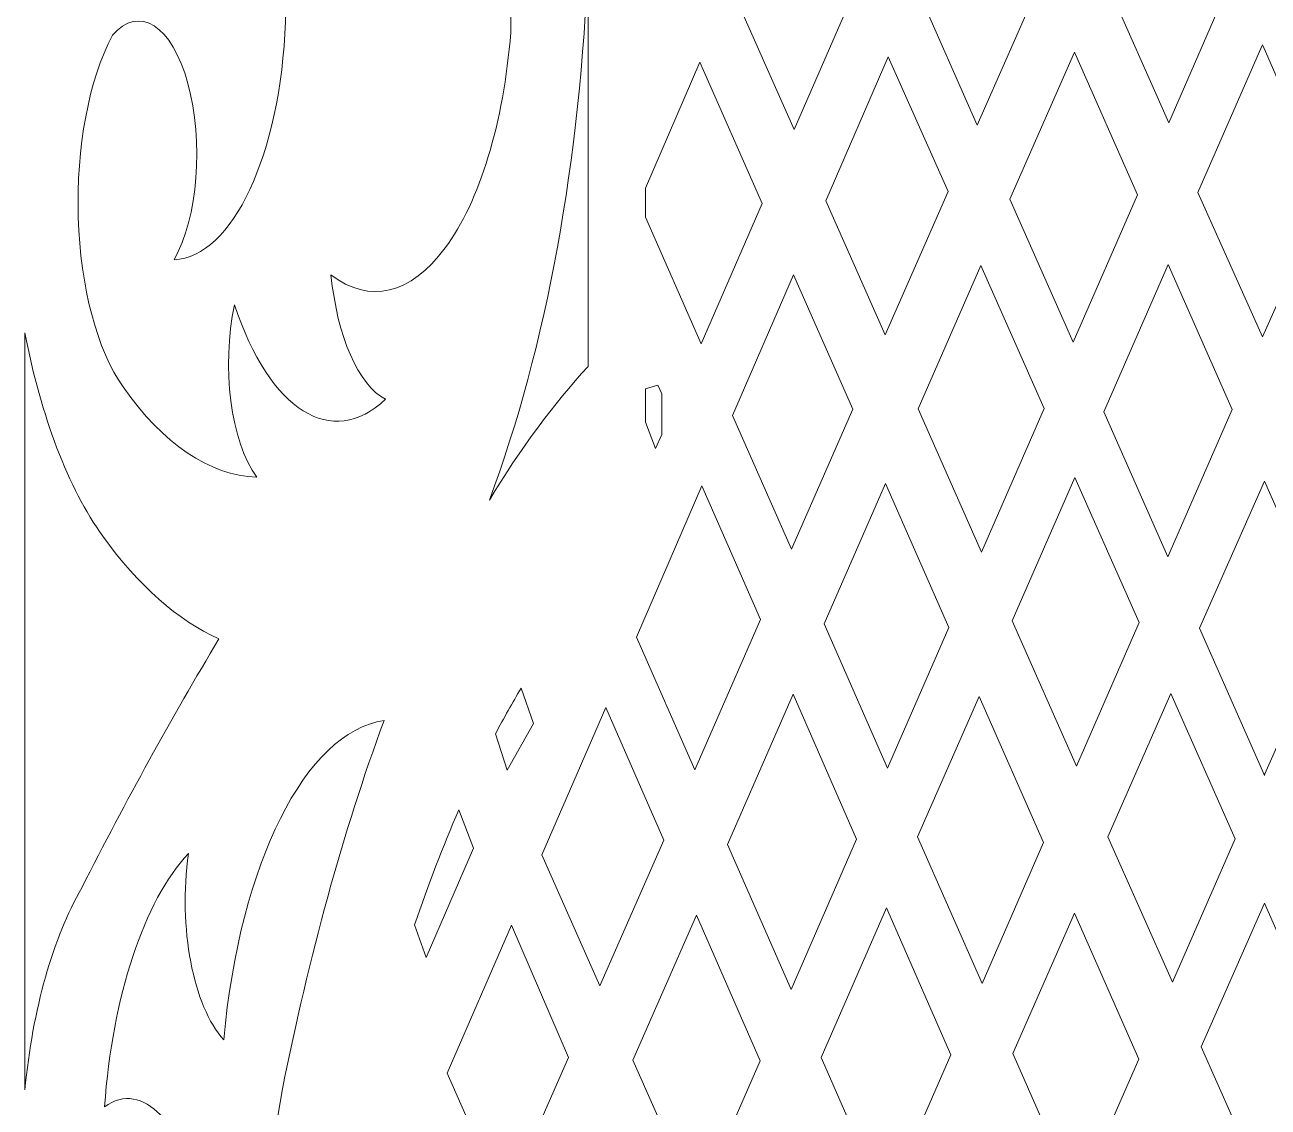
# Model space of a CAD drawing. Header units: millimetres. Extents: x 337 to 2510, y -469 to 429.
# Drawn here: x 539.48 to 585.33, y -38.46 to 1.47 of the extents above; entities that cross this region are included whole.
import ezdxf

# ---------------------------------------------------------------- set-up
doc = ezdxf.new("R2010")
doc.units = ezdxf.units.MM
doc.header["$MEASUREMENT"] = 0
doc.layers.add('Layer 1', color=7, linetype='Continuous')

msp = doc.modelspace()

# ---------------------------------------------------------------- linework, layer by layer
at = {"layer": 'Layer 1', "lineweight": 9}
for points, knots in [([(555.2473, 13.7553), (553.6154, 13.2363), (552.3114, 10.3904), (552.0104, 6.6884), (552.0104, 6.6884), (552.0104, 6.6884), (552.0104, 6.6884), (552.0104, 6.6884), (552.0104, 6.6884), (551.3354, 8.5444), (551.1004, 11.0384), (551.3824, 13.3633), (551.3824, 13.3633), (551.3824, 13.3633), (551.3824, 13.3633), (551.3824, 13.3633), (551.3824, 13.3633), (551.6644, 15.6893), (552.4274, 17.5523), (553.4244, 18.3493), (553.4244, 18.3493), (553.4244, 18.3493), (553.4244, 18.3493), (553.4244, 18.3493), (553.4244, 18.3493), (553.2424, 19.9603), (552.7594, 21.3073), (552.1054, 22.0363), (552.1054, 22.0363), (552.1054, 22.0363), (552.1054, 22.0363), (552.1054, 22.0363), (552.1054, 22.0363), (551.4504, 22.7642), (550.6894, 22.8012), (550.0214, 22.1353), (550.0214, 22.1353), (550.0214, 22.1353), (550.0214, 22.1353), (550.0214, 22.1353), (550.0214, 22.1353), (549.0964, 17.7353), (547.5784, 14.1263), (545.6904, 11.8374), (545.6904, 11.8374), (545.6904, 11.8374), (545.6904, 11.8374), (545.6904, 11.8374), (545.6904, 11.8374), (547.8074, 10.9204), (549.2774, 6.4964), (549.0944, 1.5925), (549.0944, 1.5925), (549.0944, 1.5925), (549.0944, 1.5925), (549.0944, 1.5925), (549.0944, 1.5925), (548.9124, -3.3105), (547.1374, -7.1055), (544.9834, -7.1945), (544.9834, -7.1945), (544.9834, -7.1945), (544.9834, -7.1945), (544.9834, -7.1945), (544.9834, -7.1945), (545.8634, -5.6515), (546.0844, -2.8335), (545.4954, -0.6885), (545.4954, -0.6885), (545.4954, -0.6885), (545.4954, -0.6885), (545.4954, -0.6885), (545.4954, -0.6885), (544.9054, 1.4565), (543.6985, 2.2244), (542.7085, 1.0845), (542.7085, 1.0845), (542.7085, 1.0845), (542.7085, 1.0845), (542.7085, 1.0845), (542.7085, 1.0845), (541.8405, -0.5625), (541.3725, -3.0635), (541.4515, -5.6355), (541.4515, -5.6355), (541.4515, -5.6355), (541.4515, -5.6355), (541.4515, -5.6355), (541.4515, -5.6355), (541.5305, -8.2064), (542.1465, -10.5344), (543.1055, -11.8894), (543.1055, -11.8894), (543.1055, -11.8894), (543.1055, -11.8894), (543.1055, -11.8894), (543.1055, -11.8894), (544.5864, -13.9964), (546.2894, -15.1484), (548.0334, -15.2214), (548.0334, -15.2214), (548.0334, -15.2214), (548.0334, -15.2214), (548.0334, -15.2214), (548.0334, -15.2214), (547.0764, -13.9114), (546.7214, -11.1434), (547.2154, -8.8604), (547.2154, -8.8604), (547.2154, -8.8604), (547.2154, -8.8604), (547.2154, -8.8604), (547.2154, -8.8604), (548.5114, -12.7714), (550.7964, -14.2014), (552.7834, -12.3434), (552.7834, -12.3434), (552.7834, -12.3434), (552.7834, -12.3434), (552.7834, -12.3434), (552.7834, -12.3434), (551.7834, -11.8184), (551.0024, -10.0344), (550.7724, -7.7495), (550.7724, -7.7495), (550.7724, -7.7495), (550.7724, -7.7495), (550.7724, -7.7495), (550.7724, -7.7495), (552.1734, -8.8384), (553.7114, -8.4764), (554.9853, -6.7595), (554.9853, -6.7595), (554.9853, -6.7595), (554.9853, -6.7595), (554.9853, -6.7595), (554.9853, -6.7595), (556.2593, -5.0425), (557.1413, -2.1405), (557.4013, 1.1855), (557.4013, 1.1855), (557.4013, 1.1855), (557.4013, 1.1855), (557.4013, 1.1855), (557.4013, 1.1855), (557.4633, 3.0654), (557.1743, 4.9164), (556.6063, 6.2824), (556.6063, 6.2824), (556.6063, 6.2824), (556.6063, 6.2824), (556.6063, 6.2824), (556.6063, 6.2824), (556.0383, 7.6484), (555.2433, 8.4014), (554.4183, 8.3544), (554.4183, 8.3544), (554.4183, 8.3544), (554.4183, 8.3544), (554.4183, 8.3544), (554.4183, 8.3544), (554.4753, 10.2934), (554.7613, 12.1604), (555.2473, 13.7553)], [0, 0, 0, 0, 0.0238095, 0.0238095, 0.0238095, 0.0238095, 0.047619, 0.047619, 0.047619, 0.047619, 0.0714286, 0.0714286, 0.0714286, 0.0714286, 0.0952381, 0.0952381, 0.0952381, 0.0952381, 0.1190476, 0.1190476, 0.1190476, 0.1190476, 0.1428571, 0.1428571, 0.1428571, 0.1428571, 0.1666667, 0.1666667, 0.1666667, 0.1666667, 0.1904762, 0.1904762, 0.1904762, 0.1904762, 0.2142857, 0.2142857, 0.2142857, 0.2142857, 0.2380952, 0.2380952, 0.2380952, 0.2380952, 0.2619048, 0.2619048, 0.2619048, 0.2619048, 0.2857143, 0.2857143, 0.2857143, 0.2857143, 0.3095238, 0.3095238, 0.3095238, 0.3095238, 0.3333333, 0.3333333, 0.3333333, 0.3333333, 0.3571429, 0.3571429, 0.3571429, 0.3571429, 0.3809524, 0.3809524, 0.3809524, 0.3809524, 0.4047619, 0.4047619, 0.4047619, 0.4047619, 0.4285714, 0.4285714, 0.4285714, 0.4285714, 0.452381, 0.452381, 0.452381, 0.452381, 0.4761905, 0.4761905, 0.4761905, 0.4761905, 0.5, 0.5, 0.5, 0.5, 0.5238095, 0.5238095, 0.5238095, 0.5238095, 0.547619, 0.547619, 0.547619, 0.547619, 0.5714286, 0.5714286, 0.5714286, 0.5714286, 0.5952381, 0.5952381, 0.5952381, 0.5952381, 0.6190476, 0.6190476, 0.6190476, 0.6190476, 0.6428571, 0.6428571, 0.6428571, 0.6428571, 0.6666667, 0.6666667, 0.6666667, 0.6666667, 0.6904762, 0.6904762, 0.6904762, 0.6904762, 0.7142857, 0.7142857, 0.7142857, 0.7142857, 0.7380952, 0.7380952, 0.7380952, 0.7380952, 0.7619048, 0.7619048, 0.7619048, 0.7619048, 0.7857143, 0.7857143, 0.7857143, 0.7857143, 0.8095238, 0.8095238, 0.8095238, 0.8095238, 0.8333333, 0.8333333, 0.8333333, 0.8333333, 0.8571429, 0.8571429, 0.8571429, 0.8571429, 0.8809524, 0.8809524, 0.8809524, 0.8809524, 0.9047619, 0.9047619, 0.9047619, 0.9047619, 0.9285714, 0.9285714, 0.9285714, 0.9285714, 0.952381, 0.952381, 0.952381, 0.952381, 1, 1, 1, 1]), ([(581.6961, 8.4834), (581.6961, 8.4834), (579.3431, 3.1074), (579.3431, 3.1074), (579.3431, 3.1074), (579.3431, 3.1074), (579.3431, 3.1074), (579.3431, 3.1074), (579.3431, 3.1074), (579.3431, 3.1074), (581.6701, -2.1395), (581.6701, -2.1395), (581.6701, -2.1395), (581.6701, -2.1395), (581.6701, -2.1395), (581.6701, -2.1395), (581.6701, -2.1395), (581.6701, -2.1395), (584.0231, 3.2634), (584.0231, 3.2634), (584.0231, 3.2634), (584.0231, 3.2634), (584.0231, 3.2634), (584.0231, 3.2634), (584.0231, 3.2634), (584.0231, 3.2634), (581.6961, 8.4834), (581.6961, 8.4834)], [0, 0, 0, 0, 0.125, 0.125, 0.125, 0.125, 0.25, 0.25, 0.25, 0.25, 0.375, 0.375, 0.375, 0.375, 0.5, 0.5, 0.5, 0.5, 0.625, 0.625, 0.625, 0.625, 0.75, 0.75, 0.75, 0.75, 1, 1, 1, 1]), ([(570.1602, 2.9214), (570.1602, 2.9214), (567.8562, -2.3855), (567.8562, -2.3855), (567.8562, -2.3855), (567.8562, -2.3855), (567.8562, -2.3855), (567.8562, -2.3855), (567.8562, -2.3855), (567.8562, -2.3855), (565.5552, 2.8034), (565.5552, 2.8034), (565.5552, 2.8034), (565.5552, 2.8034), (565.5552, 2.8034), (565.5552, 2.8034), (565.5552, 2.8034), (565.5552, 2.8034), (567.8552, 8.1194), (567.8552, 8.1194), (567.8552, 8.1194), (567.8552, 8.1194), (567.8552, 8.1194), (567.8552, 8.1194), (567.8552, 8.1194), (567.8552, 8.1194), (570.1602, 2.9214), (570.1602, 2.9214)], [0, 0, 0, 0, 0.125, 0.125, 0.125, 0.125, 0.25, 0.25, 0.25, 0.25, 0.375, 0.375, 0.375, 0.375, 0.5, 0.5, 0.5, 0.5, 0.625, 0.625, 0.625, 0.625, 0.75, 0.75, 0.75, 0.75, 1, 1, 1, 1]), ([(576.9831, 3.1964), (576.9831, 3.1964), (574.6061, -2.2295), (574.6061, -2.2295), (574.6061, -2.2295), (574.6061, -2.2295), (574.6061, -2.2295), (574.6061, -2.2295), (574.6061, -2.2295), (574.6061, -2.2295), (572.3992, 2.7694), (572.3992, 2.7694), (572.3992, 2.7694), (572.3992, 2.7694), (572.3992, 2.7694), (572.3992, 2.7694), (572.3992, 2.7694), (572.3992, 2.7694), (574.7651, 8.2234), (574.7651, 8.2234), (574.7651, 8.2234), (574.7651, 8.2234), (574.7651, 8.2234), (574.7651, 8.2234), (574.7651, 8.2234), (574.7651, 8.2234), (576.9831, 3.1964), (576.9831, 3.1964)], [0, 0, 0, 0, 0.125, 0.125, 0.125, 0.125, 0.25, 0.25, 0.25, 0.25, 0.375, 0.375, 0.375, 0.375, 0.5, 0.5, 0.5, 0.5, 0.625, 0.625, 0.625, 0.625, 0.75, 0.75, 0.75, 0.75, 1, 1, 1, 1]), ([(560.2513, 3.8974), (559.9863, -3.4635), (558.7143, -10.4464), (556.6133, -16.0614), (556.6133, -16.0614), (556.6133, -16.0614), (556.6133, -16.0614), (556.6133, -16.0614), (556.6133, -16.0614), (557.7573, -14.1674), (558.9753, -12.5174), (560.2513, -11.1324), (560.2513, -11.1324), (560.2513, -11.1324), (560.2513, -11.1324), (560.2513, -11.1324), (560.2513, -11.1324), (560.2513, -11.1324), (560.2513, 3.8974), (560.2513, 3.8974)], [0, 0, 0, 0, 0.1666667, 0.1666667, 0.1666667, 0.1666667, 0.3333333, 0.3333333, 0.3333333, 0.3333333, 0.5, 0.5, 0.5, 0.5, 0.6666667, 0.6666667, 0.6666667, 0.6666667, 1, 1, 1, 1]), ([(580.5121, -4.7975), (580.5121, -4.7975), (578.1421, -10.2384), (578.1421, -10.2384), (578.1421, -10.2384), (578.1421, -10.2384), (578.1421, -10.2384), (578.1421, -10.2384), (578.1421, -10.2384), (578.1421, -10.2384), (575.8121, -4.9605), (575.8121, -4.9605), (575.8121, -4.9605), (575.8121, -4.9605), (575.8121, -4.9605), (575.8121, -4.9605), (575.8121, -4.9605), (575.8121, -4.9605), (578.1881, 0.4675), (578.1881, 0.4675), (578.1881, 0.4675), (578.1881, 0.4675), (578.1881, 0.4675), (578.1881, 0.4675), (578.1881, 0.4675), (578.1881, 0.4675), (580.5121, -4.7975), (580.5121, -4.7975)], [0, 0, 0, 0, 0.125, 0.125, 0.125, 0.125, 0.25, 0.25, 0.25, 0.25, 0.375, 0.375, 0.375, 0.375, 0.5, 0.5, 0.5, 0.5, 0.625, 0.625, 0.625, 0.625, 0.75, 0.75, 0.75, 0.75, 1, 1, 1, 1]), ([(585.126, -10.0424), (585.126, -10.0424), (587.511, -4.7165), (587.511, -4.7165), (587.511, -4.7165), (587.511, -4.7165), (587.511, -4.7165), (587.511, -4.7165), (587.511, -4.7165), (587.511, -4.7165), (585.148, 0.6805), (585.148, 0.6805), (585.148, 0.6805), (585.148, 0.6805), (585.148, 0.6805), (585.148, 0.6805), (585.148, 0.6805), (585.148, 0.6805), (585.126, 0.7305), (585.126, 0.7305), (585.126, 0.7305), (585.126, 0.7305), (585.126, 0.7305), (585.126, 0.7305), (585.126, 0.7305), (585.126, 0.7305), (585.104, 0.6805), (585.104, 0.6805), (585.104, 0.6805), (585.104, 0.6805), (585.104, 0.6805), (585.104, 0.6805), (585.104, 0.6805), (585.104, 0.6805), (582.7421, -4.7165), (582.7421, -4.7165), (582.7421, -4.7165), (582.7421, -4.7165), (582.7421, -4.7165), (582.7421, -4.7165), (582.7421, -4.7165), (582.7421, -4.7165), (585.126, -10.0424), (585.126, -10.0424)], [0, 0, 0, 0, 0.0833333, 0.0833333, 0.0833333, 0.0833333, 0.1666667, 0.1666667, 0.1666667, 0.1666667, 0.25, 0.25, 0.25, 0.25, 0.3333333, 0.3333333, 0.3333333, 0.3333333, 0.4166667, 0.4166667, 0.4166667, 0.4166667, 0.5, 0.5, 0.5, 0.5, 0.5833333, 0.5833333, 0.5833333, 0.5833333, 0.6666667, 0.6666667, 0.6666667, 0.6666667, 0.75, 0.75, 0.75, 0.75, 0.8333333, 0.8333333, 0.8333333, 0.8333333, 1, 1, 1, 1]), ([(564.3812, 0.0895), (564.3812, 0.0895), (566.6702, -5.1155), (566.6702, -5.1155), (566.6702, -5.1155), (566.6702, -5.1155), (566.6702, -5.1155), (566.6702, -5.1155), (566.6702, -5.1155), (566.6702, -5.1155), (564.4222, -10.2924), (564.4222, -10.2924), (564.4222, -10.2924), (564.4222, -10.2924), (564.4222, -10.2924), (564.4222, -10.2924), (564.4222, -10.2924), (564.4222, -10.2924), (562.3723, -5.6255), (562.3723, -5.6255), (562.3723, -5.6255), (562.3723, -5.6255), (562.3723, -5.6255), (562.3723, -5.6255), (562.3723, -5.6255), (562.3723, -5.6255), (562.3723, -4.5515), (562.3723, -4.5515), (562.3723, -4.5515), (562.3723, -4.5515), (562.3723, -4.5515), (562.3723, -4.5515), (562.3723, -4.5515), (562.3723, -4.5515), (564.3812, 0.0895), (564.3812, 0.0895)], [0, 0, 0, 0, 0.1, 0.1, 0.1, 0.1, 0.2, 0.2, 0.2, 0.2, 0.3, 0.3, 0.3, 0.3, 0.4, 0.4, 0.4, 0.4, 0.5, 0.5, 0.5, 0.5, 0.6, 0.6, 0.6, 0.6, 0.7, 0.7, 0.7, 0.7, 0.8, 0.8, 0.8, 0.8, 1, 1, 1, 1]), ([(573.5322, -4.6805), (573.5322, -4.6805), (571.2162, -9.9654), (571.2162, -9.9654), (571.2162, -9.9654), (571.2162, -9.9654), (571.2162, -9.9654), (571.2162, -9.9654), (571.2162, -9.9654), (571.2162, -9.9654), (569.0222, -5.0155), (569.0222, -5.0155), (569.0222, -5.0155), (569.0222, -5.0155), (569.0222, -5.0155), (569.0222, -5.0155), (569.0222, -5.0155), (569.0222, -5.0155), (571.3252, 0.2945), (571.3252, 0.2945), (571.3252, 0.2945), (571.3252, 0.2945), (571.3252, 0.2945), (571.3252, 0.2945), (571.3252, 0.2945), (571.3252, 0.2945), (573.5322, -4.6805), (573.5322, -4.6805)], [0, 0, 0, 0, 0.125, 0.125, 0.125, 0.125, 0.25, 0.25, 0.25, 0.25, 0.375, 0.375, 0.375, 0.375, 0.5, 0.5, 0.5, 0.5, 0.625, 0.625, 0.625, 0.625, 0.75, 0.75, 0.75, 0.75, 1, 1, 1, 1]), ([(570.0122, -12.7124), (570.0122, -12.7124), (567.7502, -17.8744), (567.7502, -17.8744), (567.7502, -17.8744), (567.7502, -17.8744), (567.7502, -17.8744), (567.7502, -17.8744), (567.7502, -17.8744), (567.7502, -17.8744), (565.5842, -12.9394), (565.5842, -12.9394), (565.5842, -12.9394), (565.5842, -12.9394), (565.5842, -12.9394), (565.5842, -12.9394), (565.5842, -12.9394), (565.5842, -12.9394), (567.8322, -7.7565), (567.8322, -7.7565), (567.8322, -7.7565), (567.8322, -7.7565), (567.8322, -7.7565), (567.8322, -7.7565), (567.8322, -7.7565), (567.8322, -7.7565), (570.0122, -12.7124), (570.0122, -12.7124)], [0, 0, 0, 0, 0.125, 0.125, 0.125, 0.125, 0.25, 0.25, 0.25, 0.25, 0.375, 0.375, 0.375, 0.375, 0.5, 0.5, 0.5, 0.5, 0.625, 0.625, 0.625, 0.625, 0.75, 0.75, 0.75, 0.75, 1, 1, 1, 1]), ([(577.0791, -12.6784), (577.0791, -12.6784), (574.7691, -17.9804), (574.7691, -17.9804), (574.7691, -17.9804), (574.7691, -17.9804), (574.7691, -17.9804), (574.7691, -17.9804), (574.7691, -17.9804), (574.7691, -17.9804), (572.4262, -12.6954), (572.4262, -12.6954), (572.4262, -12.6954), (572.4262, -12.6954), (572.4262, -12.6954), (572.4262, -12.6954), (572.4262, -12.6954), (572.4262, -12.6954), (574.7411, -7.4065), (574.7411, -7.4065), (574.7411, -7.4065), (574.7411, -7.4065), (574.7411, -7.4065), (574.7411, -7.4065), (574.7411, -7.4065), (574.7411, -7.4065), (577.0791, -12.6784), (577.0791, -12.6784)], [0, 0, 0, 0, 0.125, 0.125, 0.125, 0.125, 0.25, 0.25, 0.25, 0.25, 0.375, 0.375, 0.375, 0.375, 0.5, 0.5, 0.5, 0.5, 0.625, 0.625, 0.625, 0.625, 0.75, 0.75, 0.75, 0.75, 1, 1, 1, 1]), ([(584.0081, -12.7194), (584.0081, -12.7194), (581.6391, -18.1573), (581.6391, -18.1573), (581.6391, -18.1573), (581.6391, -18.1573), (581.6391, -18.1573), (581.6391, -18.1573), (581.6391, -18.1573), (581.6391, -18.1573), (579.2741, -12.8014), (579.2741, -12.8014), (579.2741, -12.8014), (579.2741, -12.8014), (579.2741, -12.8014), (579.2741, -12.8014), (579.2741, -12.8014), (579.2741, -12.8014), (581.6491, -7.3745), (581.6491, -7.3745), (581.6491, -7.3745), (581.6491, -7.3745), (581.6491, -7.3745), (581.6491, -7.3745), (581.6491, -7.3745), (581.6491, -7.3745), (584.0081, -12.7194), (584.0081, -12.7194)], [0, 0, 0, 0, 0.125, 0.125, 0.125, 0.125, 0.25, 0.25, 0.25, 0.25, 0.375, 0.375, 0.375, 0.375, 0.5, 0.5, 0.5, 0.5, 0.625, 0.625, 0.625, 0.625, 0.75, 0.75, 0.75, 0.75, 1, 1, 1, 1]), ([(539.4825, -9.8914), (539.4825, -9.8914), (539.4825, -37.8222), (539.4825, -37.8222), (539.4825, -37.8222), (539.4825, -37.8222), (539.4825, -37.8222), (539.4825, -37.8222), (539.4825, -37.8222), (539.7715, -34.8452), (540.5155, -32.2012), (541.5815, -30.3652), (541.5815, -30.3652), (541.5815, -30.3652), (541.5815, -30.3652), (541.5815, -30.3652), (541.5815, -30.3652), (543.2125, -27.1463), (544.9004, -24.0803), (546.6414, -21.1783), (546.6414, -21.1783), (546.6414, -21.1783), (546.6414, -21.1783), (546.6414, -21.1783), (546.6414, -21.1783), (545.1254, -20.5053), (543.6745, -19.2233), (542.3545, -17.3914), (542.3545, -17.3914), (542.3545, -17.3914), (542.3545, -17.3914), (542.3545, -17.3914), (542.3545, -17.3914), (541.0845, -15.6194), (540.0825, -13.0024), (539.4825, -9.8914)], [0, 0, 0, 0, 0.1, 0.1, 0.1, 0.1, 0.2, 0.2, 0.2, 0.2, 0.3, 0.3, 0.3, 0.3, 0.4, 0.4, 0.4, 0.4, 0.5, 0.5, 0.5, 0.5, 0.6, 0.6, 0.6, 0.6, 0.7, 0.7, 0.7, 0.7, 0.8, 0.8, 0.8, 0.8, 1, 1, 1, 1]), ([(562.7443, -14.1554), (562.7443, -14.1554), (562.9693, -13.6374), (562.9693, -13.6374), (562.9693, -13.6374), (562.9693, -13.6374), (562.9693, -13.6374), (562.9693, -13.6374), (562.9693, -13.6374), (562.9693, -13.6374), (562.9693, -12.1434), (562.9693, -12.1434), (562.9693, -12.1434), (562.9693, -12.1434), (562.9693, -12.1434), (562.9693, -12.1434), (562.9693, -12.1434), (562.9693, -12.1434), (562.8283, -11.8214), (562.8283, -11.8214), (562.8283, -11.8214), (562.8283, -11.8214), (562.8283, -11.8214), (562.8283, -11.8214), (562.8283, -11.8214), (562.8283, -11.8214), (562.3723, -11.9614), (562.3723, -11.9614), (562.3723, -11.9614), (562.3723, -11.9614), (562.3723, -11.9614), (562.3723, -11.9614), (562.3723, -11.9614), (562.3723, -11.9614), (562.3723, -13.1854), (562.3723, -13.1854), (562.3723, -13.1854), (562.3723, -13.1854), (562.3723, -13.1854), (562.3723, -13.1854), (562.3723, -13.1854), (562.3723, -13.1854), (562.7443, -14.1554), (562.7443, -14.1554)], [0, 0, 0, 0, 0.0833333, 0.0833333, 0.0833333, 0.0833333, 0.1666667, 0.1666667, 0.1666667, 0.1666667, 0.25, 0.25, 0.25, 0.25, 0.3333333, 0.3333333, 0.3333333, 0.3333333, 0.4166667, 0.4166667, 0.4166667, 0.4166667, 0.5, 0.5, 0.5, 0.5, 0.5833333, 0.5833333, 0.5833333, 0.5833333, 0.6666667, 0.6666667, 0.6666667, 0.6666667, 0.75, 0.75, 0.75, 0.75, 0.8333333, 0.8333333, 0.8333333, 0.8333333, 1, 1, 1, 1]), ([(566.6122, -20.4713), (566.6122, -20.4713), (564.1853, -26.0103), (564.1853, -26.0103), (564.1853, -26.0103), (564.1853, -26.0103), (564.1853, -26.0103), (564.1853, -26.0103), (564.1853, -26.0103), (564.1853, -26.0103), (562.0373, -21.1143), (562.0373, -21.1143), (562.0373, -21.1143), (562.0373, -21.1143), (562.0373, -21.1143), (562.0373, -21.1143), (562.0373, -21.1143), (562.0373, -21.1143), (564.4552, -15.5414), (564.4552, -15.5414), (564.4552, -15.5414), (564.4552, -15.5414), (564.4552, -15.5414), (564.4552, -15.5414), (564.4552, -15.5414), (564.4552, -15.5414), (566.6122, -20.4713), (566.6122, -20.4713)], [0, 0, 0, 0, 0.125, 0.125, 0.125, 0.125, 0.25, 0.25, 0.25, 0.25, 0.375, 0.375, 0.375, 0.375, 0.5, 0.5, 0.5, 0.5, 0.625, 0.625, 0.625, 0.625, 0.75, 0.75, 0.75, 0.75, 1, 1, 1, 1]), ([(573.5562, -20.7673), (573.5562, -20.7673), (571.2972, -25.9533), (571.2972, -25.9533), (571.2972, -25.9533), (571.2972, -25.9533), (571.2972, -25.9533), (571.2972, -25.9533), (571.2972, -25.9533), (571.2972, -25.9533), (568.9572, -20.6233), (568.9572, -20.6233), (568.9572, -20.6233), (568.9572, -20.6233), (568.9572, -20.6233), (568.9572, -20.6233), (568.9572, -20.6233), (568.9572, -20.6233), (571.2192, -15.4544), (571.2192, -15.4544), (571.2192, -15.4544), (571.2192, -15.4544), (571.2192, -15.4544), (571.2192, -15.4544), (571.2192, -15.4544), (571.2192, -15.4544), (573.5562, -20.7673), (573.5562, -20.7673)], [0, 0, 0, 0, 0.125, 0.125, 0.125, 0.125, 0.25, 0.25, 0.25, 0.25, 0.375, 0.375, 0.375, 0.375, 0.5, 0.5, 0.5, 0.5, 0.625, 0.625, 0.625, 0.625, 0.75, 0.75, 0.75, 0.75, 1, 1, 1, 1]), ([(580.5831, -20.5793), (580.5831, -20.5793), (578.2721, -25.8823), (578.2721, -25.8823), (578.2721, -25.8823), (578.2721, -25.8823), (578.2721, -25.8823), (578.2721, -25.8823), (578.2721, -25.8823), (578.2721, -25.8823), (575.8951, -20.5203), (575.8951, -20.5203), (575.8951, -20.5203), (575.8951, -20.5203), (575.8951, -20.5203), (575.8951, -20.5203), (575.8951, -20.5203), (575.8951, -20.5203), (578.2111, -15.2294), (578.2111, -15.2294), (578.2111, -15.2294), (578.2111, -15.2294), (578.2111, -15.2294), (578.2111, -15.2294), (578.2111, -15.2294), (578.2111, -15.2294), (580.5831, -20.5793), (580.5831, -20.5793)], [0, 0, 0, 0, 0.125, 0.125, 0.125, 0.125, 0.25, 0.25, 0.25, 0.25, 0.375, 0.375, 0.375, 0.375, 0.5, 0.5, 0.5, 0.5, 0.625, 0.625, 0.625, 0.625, 0.75, 0.75, 0.75, 0.75, 1, 1, 1, 1]), ([(585.197, -15.3624), (585.197, -15.3624), (587.595, -20.7833), (587.595, -20.7833), (587.595, -20.7833), (587.595, -20.7833), (587.595, -20.7833), (587.595, -20.7833), (587.595, -20.7833), (587.595, -20.7833), (585.219, -26.1653), (585.219, -26.1653), (585.219, -26.1653), (585.219, -26.1653), (585.219, -26.1653), (585.219, -26.1653), (585.219, -26.1653), (585.219, -26.1653), (585.197, -26.2173), (585.197, -26.2173), (585.197, -26.2173), (585.197, -26.2173), (585.197, -26.2173), (585.197, -26.2173), (585.197, -26.2173), (585.197, -26.2173), (585.175, -26.1653), (585.175, -26.1653), (585.175, -26.1653), (585.175, -26.1653), (585.175, -26.1653), (585.175, -26.1653), (585.175, -26.1653), (585.175, -26.1653), (582.7991, -20.7833), (582.7991, -20.7833), (582.7991, -20.7833), (582.7991, -20.7833), (582.7991, -20.7833), (582.7991, -20.7833), (582.7991, -20.7833), (582.7991, -20.7833), (585.197, -15.3624), (585.197, -15.3624)], [0, 0, 0, 0, 0.0833333, 0.0833333, 0.0833333, 0.0833333, 0.1666667, 0.1666667, 0.1666667, 0.1666667, 0.25, 0.25, 0.25, 0.25, 0.3333333, 0.3333333, 0.3333333, 0.3333333, 0.4166667, 0.4166667, 0.4166667, 0.4166667, 0.5, 0.5, 0.5, 0.5, 0.5833333, 0.5833333, 0.5833333, 0.5833333, 0.6666667, 0.6666667, 0.6666667, 0.6666667, 0.75, 0.75, 0.75, 0.75, 0.8333333, 0.8333333, 0.8333333, 0.8333333, 1, 1, 1, 1]), ([(557.7893, -22.9973), (557.4653, -23.5363), (557.1483, -24.0983), (556.8393, -24.6823), (556.8393, -24.6823), (556.8393, -24.6823), (556.8393, -24.6823), (556.8393, -24.6823), (556.8393, -24.6823), (556.8393, -24.6823), (557.2683, -26.0243), (557.2683, -26.0243), (557.2683, -26.0243), (557.2683, -26.0243), (557.2683, -26.0243), (557.2683, -26.0243), (557.2683, -26.0243), (557.2683, -26.0243), (558.2413, -24.3073), (558.2413, -24.3073), (558.2413, -24.3073), (558.2413, -24.3073), (558.2413, -24.3073), (558.2413, -24.3073), (558.2413, -24.3073), (558.2413, -24.3073), (557.7893, -22.9973), (557.7893, -22.9973)], [0, 0, 0, 0, 0.125, 0.125, 0.125, 0.125, 0.25, 0.25, 0.25, 0.25, 0.375, 0.375, 0.375, 0.375, 0.5, 0.5, 0.5, 0.5, 0.625, 0.625, 0.625, 0.625, 0.75, 0.75, 0.75, 0.75, 1, 1, 1, 1]), ([(570.1562, -28.5722), (570.1562, -28.5722), (567.7412, -34.1152), (567.7412, -34.1152), (567.7412, -34.1152), (567.7412, -34.1152), (567.7412, -34.1152), (567.7412, -34.1152), (567.7412, -34.1152), (567.7412, -34.1152), (565.3932, -28.7642), (565.3932, -28.7642), (565.3932, -28.7642), (565.3932, -28.7642), (565.3932, -28.7642), (565.3932, -28.7642), (565.3932, -28.7642), (565.3932, -28.7642), (567.8172, -23.2263), (567.8172, -23.2263), (567.8172, -23.2263), (567.8172, -23.2263), (567.8172, -23.2263), (567.8172, -23.2263), (567.8172, -23.2263), (567.8172, -23.2263), (570.1562, -28.5722), (570.1562, -28.5722)], [0, 0, 0, 0, 0.125, 0.125, 0.125, 0.125, 0.25, 0.25, 0.25, 0.25, 0.375, 0.375, 0.375, 0.375, 0.5, 0.5, 0.5, 0.5, 0.625, 0.625, 0.625, 0.625, 0.75, 0.75, 0.75, 0.75, 1, 1, 1, 1]), ([(577.0451, -28.6992), (577.0451, -28.6992), (574.7821, -33.8932), (574.7821, -33.8932), (574.7821, -33.8932), (574.7821, -33.8932), (574.7821, -33.8932), (574.7821, -33.8932), (574.7821, -33.8932), (574.7821, -33.8932), (572.4092, -28.4862), (572.4092, -28.4862), (572.4092, -28.4862), (572.4092, -28.4862), (572.4092, -28.4862), (572.4092, -28.4862), (572.4092, -28.4862), (572.4092, -28.4862), (574.6741, -23.3103), (574.6741, -23.3103), (574.6741, -23.3103), (574.6741, -23.3103), (574.6741, -23.3103), (574.6741, -23.3103), (574.6741, -23.3103), (574.6741, -23.3103), (577.0451, -28.6992), (577.0451, -28.6992)], [0, 0, 0, 0, 0.125, 0.125, 0.125, 0.125, 0.25, 0.25, 0.25, 0.25, 0.375, 0.375, 0.375, 0.375, 0.5, 0.5, 0.5, 0.5, 0.625, 0.625, 0.625, 0.625, 0.75, 0.75, 0.75, 0.75, 1, 1, 1, 1]), ([(584.1241, -28.5622), (584.1241, -28.5622), (581.8051, -33.8502), (581.8051, -33.8502), (581.8051, -33.8502), (581.8051, -33.8502), (581.8051, -33.8502), (581.8051, -33.8502), (581.8051, -33.8502), (581.8051, -33.8502), (579.4251, -28.4812), (579.4251, -28.4812), (579.4251, -28.4812), (579.4251, -28.4812), (579.4251, -28.4812), (579.4251, -28.4812), (579.4251, -28.4812), (579.4251, -28.4812), (581.7431, -23.1923), (581.7431, -23.1923), (581.7431, -23.1923), (581.7431, -23.1923), (581.7431, -23.1923), (581.7431, -23.1923), (581.7431, -23.1923), (581.7431, -23.1923), (584.1241, -28.5622), (584.1241, -28.5622)], [0, 0, 0, 0, 0.125, 0.125, 0.125, 0.125, 0.25, 0.25, 0.25, 0.25, 0.375, 0.375, 0.375, 0.375, 0.5, 0.5, 0.5, 0.5, 0.625, 0.625, 0.625, 0.625, 0.75, 0.75, 0.75, 0.75, 1, 1, 1, 1]), ([(563.0473, -28.6062), (563.0473, -28.6062), (560.6923, -33.9812), (560.6923, -33.9812), (560.6923, -33.9812), (560.6923, -33.9812), (560.6923, -33.9812), (560.6923, -33.9812), (560.6923, -33.9812), (560.6923, -33.9812), (558.5523, -29.1472), (558.5523, -29.1472), (558.5523, -29.1472), (558.5523, -29.1472), (558.5523, -29.1472), (558.5523, -29.1472), (558.5523, -29.1472), (558.5523, -29.1472), (560.9123, -23.7083), (560.9123, -23.7083), (560.9123, -23.7083), (560.9123, -23.7083), (560.9123, -23.7083), (560.9123, -23.7083), (560.9123, -23.7083), (560.9123, -23.7083), (563.0473, -28.6062), (563.0473, -28.6062)], [0, 0, 0, 0, 0.125, 0.125, 0.125, 0.125, 0.25, 0.25, 0.25, 0.25, 0.375, 0.375, 0.375, 0.375, 0.5, 0.5, 0.5, 0.5, 0.625, 0.625, 0.625, 0.625, 0.75, 0.75, 0.75, 0.75, 1, 1, 1, 1]), ([(546.8174, -35.9692), (547.4074, -29.4562), (549.8254, -24.6393), (552.7294, -24.1893), (552.7294, -24.1893), (552.7294, -24.1893), (552.7294, -24.1893), (552.7294, -24.1893), (552.7294, -24.1893), (551.2164, -28.3122), (549.9564, -32.8862), (548.9834, -37.7862), (548.9834, -37.7862), (548.9834, -37.7862), (548.9834, -37.7862), (548.9834, -37.7862), (548.9834, -37.7862), (548.0444, -43.1451), (547.3494, -48.71), (546.9084, -54.393), (546.9084, -54.393), (546.9084, -54.393), (546.9084, -54.393), (546.9084, -54.393), (546.9084, -54.393), (546.1634, -53.083), (545.4184, -51.771), (544.6744, -50.457), (544.6744, -50.457), (544.6744, -50.457), (544.6744, -50.457), (544.6744, -50.457), (544.6744, -50.457), (545.9644, -48.822), (546.5034, -45.2221), (545.9224, -42.1241), (545.9224, -42.1241), (545.9224, -42.1241), (545.9224, -42.1241), (545.9224, -42.1241), (545.9224, -42.1241), (545.3414, -39.0261), (543.8285, -37.4362), (542.4205, -38.4431), (542.4205, -38.4431), (542.4205, -38.4431), (542.4205, -38.4431), (542.4205, -38.4431), (542.4205, -38.4431), (542.7145, -34.3542), (543.8715, -30.8592), (545.5144, -29.1032), (545.5144, -29.1032), (545.5144, -29.1032), (545.5144, -29.1032), (545.5144, -29.1032), (545.5144, -29.1032), (545.1324, -31.8152), (545.6904, -34.7532), (546.8174, -35.9692)], [0, 0, 0, 0, 0.0625, 0.0625, 0.0625, 0.0625, 0.125, 0.125, 0.125, 0.125, 0.1875, 0.1875, 0.1875, 0.1875, 0.25, 0.25, 0.25, 0.25, 0.3125, 0.3125, 0.3125, 0.3125, 0.375, 0.375, 0.375, 0.375, 0.4375, 0.4375, 0.4375, 0.4375, 0.5, 0.5, 0.5, 0.5, 0.5625, 0.5625, 0.5625, 0.5625, 0.625, 0.625, 0.625, 0.625, 0.6875, 0.6875, 0.6875, 0.6875, 0.75, 0.75, 0.75, 0.75, 0.8125, 0.8125, 0.8125, 0.8125, 0.875, 0.875, 0.875, 0.875, 1, 1, 1, 1]), ([(553.8544, -31.7372), (553.8544, -31.7372), (554.2863, -32.9402), (554.2863, -32.9402), (554.2863, -32.9402), (554.2863, -32.9402), (554.2863, -32.9402), (554.2863, -32.9402), (554.2863, -32.9402), (554.2863, -32.9402), (556.0313, -28.9012), (556.0313, -28.9012), (556.0313, -28.9012), (556.0313, -28.9012), (556.0313, -28.9012), (556.0313, -28.9012), (556.0313, -28.9012), (556.0313, -28.9012), (555.4893, -27.4903), (555.4893, -27.4903), (555.4893, -27.4903), (555.4893, -27.4903), (555.4893, -27.4903), (555.4893, -27.4903), (555.4893, -27.4903), (554.9053, -28.8242), (554.3583, -30.2432), (553.8544, -31.7372)], [0, 0, 0, 0, 0.125, 0.125, 0.125, 0.125, 0.25, 0.25, 0.25, 0.25, 0.375, 0.375, 0.375, 0.375, 0.5, 0.5, 0.5, 0.5, 0.625, 0.625, 0.625, 0.625, 0.75, 0.75, 0.75, 0.75, 1, 1, 1, 1]), ([(573.6352, -36.5262), (573.6352, -36.5262), (571.2252, -42.0551), (571.2252, -42.0551), (571.2252, -42.0551), (571.2252, -42.0551), (571.2252, -42.0551), (571.2252, -42.0551), (571.2252, -42.0551), (571.2252, -42.0551), (568.8452, -36.6302), (568.8452, -36.6302), (568.8452, -36.6302), (568.8452, -36.6302), (568.8452, -36.6302), (568.8452, -36.6302), (568.8452, -36.6302), (568.8452, -36.6302), (571.2632, -31.1042), (571.2632, -31.1042), (571.2632, -31.1042), (571.2632, -31.1042), (571.2632, -31.1042), (571.2632, -31.1042), (571.2632, -31.1042), (571.2632, -31.1042), (573.6352, -36.5262), (573.6352, -36.5262)], [0, 0, 0, 0, 0.125, 0.125, 0.125, 0.125, 0.25, 0.25, 0.25, 0.25, 0.375, 0.375, 0.375, 0.375, 0.5, 0.5, 0.5, 0.5, 0.625, 0.625, 0.625, 0.625, 0.75, 0.75, 0.75, 0.75, 1, 1, 1, 1]), ([(585.197, -30.9312), (585.197, -30.9312), (587.531, -36.2362), (587.531, -36.2362), (587.531, -36.2362), (587.531, -36.2362), (587.531, -36.2362), (587.531, -36.2362), (587.531, -36.2362), (587.531, -36.2362), (585.219, -41.4521), (585.219, -41.4521), (585.219, -41.4521), (585.219, -41.4521), (585.219, -41.4521), (585.219, -41.4521), (585.219, -41.4521), (585.219, -41.4521), (585.196, -41.5031), (585.196, -41.5031), (585.196, -41.5031), (585.196, -41.5031), (585.196, -41.5031), (585.196, -41.5031), (585.196, -41.5031), (585.196, -41.5031), (585.175, -41.4521), (585.175, -41.4521), (585.175, -41.4521), (585.175, -41.4521), (585.175, -41.4521), (585.175, -41.4521), (585.175, -41.4521), (585.175, -41.4521), (582.8631, -36.2362), (582.8631, -36.2362), (582.8631, -36.2362), (582.8631, -36.2362), (582.8631, -36.2362), (582.8631, -36.2362), (582.8631, -36.2362), (582.8631, -36.2362), (585.197, -30.9312), (585.197, -30.9312)], [0, 0, 0, 0, 0.0833333, 0.0833333, 0.0833333, 0.0833333, 0.1666667, 0.1666667, 0.1666667, 0.1666667, 0.25, 0.25, 0.25, 0.25, 0.3333333, 0.3333333, 0.3333333, 0.3333333, 0.4166667, 0.4166667, 0.4166667, 0.4166667, 0.5, 0.5, 0.5, 0.5, 0.5833333, 0.5833333, 0.5833333, 0.5833333, 0.6666667, 0.6666667, 0.6666667, 0.6666667, 0.75, 0.75, 0.75, 0.75, 0.8333333, 0.8333333, 0.8333333, 0.8333333, 1, 1, 1, 1]), ([(566.5952, -36.7452), (566.5952, -36.7452), (564.2742, -42.0751), (564.2742, -42.0751), (564.2742, -42.0751), (564.2742, -42.0751), (564.2742, -42.0751), (564.2742, -42.0751), (564.2742, -42.0751), (564.2742, -42.0751), (561.9083, -36.7282), (561.9083, -36.7282), (561.9083, -36.7282), (561.9083, -36.7282), (561.9083, -36.7282), (561.9083, -36.7282), (561.9083, -36.7282), (561.9083, -36.7282), (564.2522, -31.3712), (564.2522, -31.3712), (564.2522, -31.3712), (564.2522, -31.3712), (564.2522, -31.3712), (564.2522, -31.3712), (564.2522, -31.3712), (564.2522, -31.3712), (566.5952, -36.7452), (566.5952, -36.7452)], [0, 0, 0, 0, 0.125, 0.125, 0.125, 0.125, 0.25, 0.25, 0.25, 0.25, 0.375, 0.375, 0.375, 0.375, 0.5, 0.5, 0.5, 0.5, 0.625, 0.625, 0.625, 0.625, 0.75, 0.75, 0.75, 0.75, 1, 1, 1, 1]), ([(580.5601, -36.6892), (580.5601, -36.6892), (578.2861, -41.8741), (578.2861, -41.8741), (578.2861, -41.8741), (578.2861, -41.8741), (578.2861, -41.8741), (578.2861, -41.8741), (578.2861, -41.8741), (578.2861, -41.8741), (575.9181, -36.4802), (575.9181, -36.4802), (575.9181, -36.4802), (575.9181, -36.4802), (575.9181, -36.4802), (575.9181, -36.4802), (575.9181, -36.4802), (575.9181, -36.4802), (578.1891, -31.2992), (578.1891, -31.2992), (578.1891, -31.2992), (578.1891, -31.2992), (578.1891, -31.2992), (578.1891, -31.2992), (578.1891, -31.2992), (578.1891, -31.2992), (580.5601, -36.6892), (580.5601, -36.6892)], [0, 0, 0, 0, 0.125, 0.125, 0.125, 0.125, 0.25, 0.25, 0.25, 0.25, 0.375, 0.375, 0.375, 0.375, 0.5, 0.5, 0.5, 0.5, 0.625, 0.625, 0.625, 0.625, 0.75, 0.75, 0.75, 0.75, 1, 1, 1, 1]), ([(559.5323, -36.6292), (559.5323, -36.6292), (557.1773, -42.0031), (557.1773, -42.0031), (557.1773, -42.0031), (557.1773, -42.0031), (557.1773, -42.0031), (557.1773, -42.0031), (557.1773, -42.0031), (557.1773, -42.0031), (555.0543, -37.2102), (555.0543, -37.2102), (555.0543, -37.2102), (555.0543, -37.2102), (555.0543, -37.2102), (555.0543, -37.2102), (555.0543, -37.2102), (555.0543, -37.2102), (557.4253, -31.7452), (557.4253, -31.7452), (557.4253, -31.7452), (557.4253, -31.7452), (557.4253, -31.7452), (557.4253, -31.7452), (557.4253, -31.7452), (557.4253, -31.7452), (559.5323, -36.6292), (559.5323, -36.6292)], [0, 0, 0, 0, 0.125, 0.125, 0.125, 0.125, 0.25, 0.25, 0.25, 0.25, 0.375, 0.375, 0.375, 0.375, 0.5, 0.5, 0.5, 0.5, 0.625, 0.625, 0.625, 0.625, 0.75, 0.75, 0.75, 0.75, 1, 1, 1, 1])]:
    msp.add_open_spline(points, degree=3, knots=knots, dxfattribs=at)

doc.saveas('drawing.dxf')
